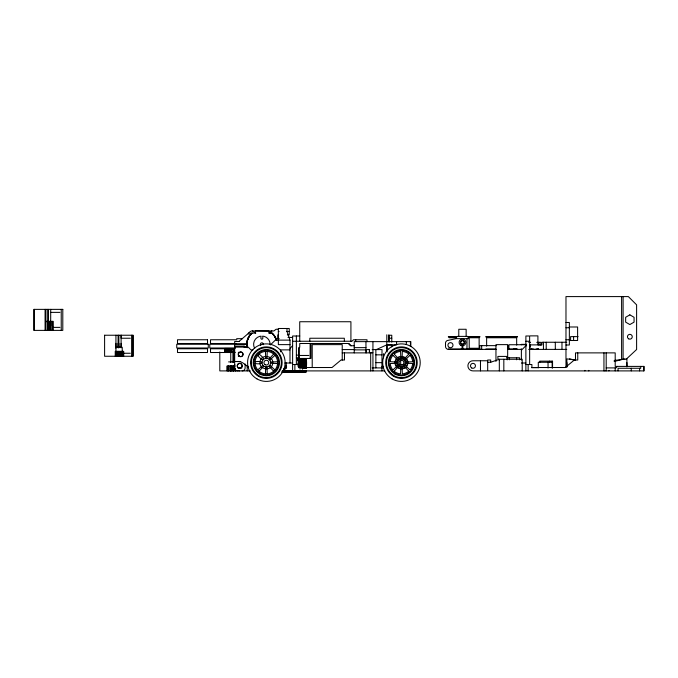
<?xml version="1.0" encoding="UTF-8"?>
<svg xmlns="http://www.w3.org/2000/svg" width="678" height="678" viewBox="0 0 678 678"><rect width="100%" height="100%" fill="white"/><g stroke="black" fill="none" stroke-linecap="round" stroke-linejoin="round"><path stroke-width="1.02" d="M115.93 352.051L115.93 335.237M118.108 347.848L118.108 335.237M118.853 347.848L118.853 335.237M121.108 347.848L121.108 335.237L121.108 338.237L130.312 338.237M131.617 356.255L131.617 335.237M132.82 356.255L132.82 335.237M300.235 368.12L300.235 366.323L299.108 363.942L300.04 362.476L300.007 360.204L298.422 359.323M306.075 368.12C304.744 365.628 308.227 359.755 304.286 359.323M304.93 359.323L306.176 360.399L306.498 368.12L306.075 359.645L297.498 359.34M566.867 366.9L566.867 358.891L575.571 359.84M626.913 366.9L626.913 358.891L614.158 360.467M290.311 372.061L290.472 370.807L289.37 371.002L292.498 370.807L289.37 370.807C289.599 372.341 283.489 372.697 283.658 370.807M303.286 372.078C306.185 369.425 301.532 373.832 302.719 370.205L302.447 372.078L302.549 370.205M291.582 372.061L291.82 370.807M306.329 367.603L306.075 366.323L305.71 367.417L305.71 363.942L305.253 365.679L305.71 367.417L306.464 360.518L305.21 359.323M301.176 359.323L303.744 360.399L302.871 365.027L302.871 360.594L302.719 362.476L300.99 365.679L301.964 367.417L303.685 363.73L303.702 360.204L302.668 359.323M306.125 364.179L306.159 362.476L306.439 367.417M306.041 368.035L306.075 366.323L306.117 368.12M306.346 363.942L306.346 367.417C307.007 362.128 306.202 353.611 304.803 365.679L305.405 368.086M293.981 372.078C295.294 369.832 292.888 372.086 291.701 371.841M296.159 371.002L293.218 370.807L296.159 371.002L293.218 371.002L294.43 371.002M301.964 368.086L300.642 365.679L302.405 362.476C300.413 357.501 309.219 359.332 305.397 363.73L305.388 360.594L304.846 365.027L304.846 360.594L303.464 365.679L304.193 367.417C304.388 365.018 307.159 361.204 304.659 359.382M295.159 372.078L295.701 370.807M305.905 365.679L306.015 360.594L306.49 360.594L306.498 365.027L305.964 359.56L297.803 359.56M304.846 372.061C306.888 369.942 306.778 372.197 304.286 372.078M296.294 372.078L296.922 370.807M306.448 367.603L306.498 366.323M304.778 368.035L304.193 363.942L304.193 367.417L304.846 366.323L305.397 367.603M298.091 370.807L297.388 372.078M306.473 362.433L306.329 363.73L306.142 359.849L306.481 360.391M306.388 370.807L306.058 371.747L305.134 372.061M299.201 370.807L298.422 372.078M298.879 371.841L299.464 370.807L296.828 370.807L296.659 371.841L295.481 371.841M296.142 371.197C295.955 372.044 291.845 372.544 292.489 371.002M306.329 363.73L306.32 360.594L306.075 365.027L306.015 362.476M302.769 368.035L302.871 366.323L301.964 363.942L301.964 367.417L302.871 366.323L303.685 367.603M301.176 372.078L302.159 370.807M299.405 359.323L300.244 360.399L300.235 365.027L299.108 367.417L297.939 365.679L299.108 363.942L299.108 367.417L300.235 366.323L301.286 367.603M302.998 370.807L301.956 372.078M405.919 363.23C406.936 357.509 397.486 356.264 396.986 362.052C395.969 367.773 405.419 369.018 405.919 363.23L413.402 363.544M412.656 363.544L412.614 364.111A11.255 11.255 0 0 1 410.385 369.493L410.012 369.925L405.054 365.34M303.829 372.078L305.007 370.807L303.956 371.841M304.659 372.019L305.498 370.807M300.108 368.035L300.235 366.323M305.82 371.002L304.99 371.002M305.32 372.019L306.007 371.002M303.303 371.841C304.956 372.875 307.524 369.832 305.964 371.841L282.404 371.552L286.463 372.078M306.498 370.807L306.159 370.807M305.939 364.078L305.939 367.281M302.015 372.078L302.193 370.205M246.953 343.127L247.123 346.882M246.97 342.958L247.767 339.331M298.193 364.874C303.261 356.704 296.184 372.4 301.896 362.433L301.896 359.603L302.566 359.56L304.354 360.204L303.685 363.73L304.405 362.433M305.803 367.281L305.803 364.061M305.397 363.73L305.837 360.594C304.659 360.137 303.608 359.467 301.956 359.323M400.817 367.095L400.554 373.841L399.986 373.807A11.255 11.255 0 0 1 394.596 371.578L394.172 371.197M402.088 358.187L402.351 350.696M306.134 371.044L305.998 371.798L306.422 371.197M300.329 372.078C302.295 370.73 300.278 370.654 299.405 372.078M296.735 371.705C299.786 373.019 299.676 370.103 302.252 370.807L301.752 371.841M292.404 371.747L289.37 371.62L292.413 371.705L291.735 371.705M301.896 371.798C302.998 372.222 302.329 369.569 304.405 370.807L304.083 371.705L299.184 371.798M246.911 345.026A15.086 15.086 0 0 1 246.945 343.051L247.792 339.203A15.086 15.086 0 0 1 249.063 336.534M300.032 370.205L299.625 372.078L299.549 370.205M301.752 359.56L302.252 362.433L300.235 365.027L301.244 360.594L300.329 359.323M302.159 360.594L301.286 363.73L301.235 360.399M299.795 362.476C302.168 357.798 298.201 358.738 299.464 362.433L298.295 363.73L299.244 359.696L297.888 359.696M306.092 371.705C306.066 371.841 305.303 371.095 305.863 371.841M305.1 368.086L304.252 365.679L305.1 363.247M247.86 339.068L249.496 335.907M296.659 371.756L293.167 371.552M306.329 371.442L306.125 371.197M304.041 368.086L303.058 365.679C304.956 364.061 303.091 357.535 306.422 360.204M305.668 371.841L305.778 371.197M304.778 371.552L305.778 371.705M247.792 339.203L249.597 335.703L252.004 333.067L249.784 335.5M306.142 359.738L305.668 359.56L306.185 360.103M303.541 368.086L302.168 365.679L303.998 362.433L304.744 362.476L304.846 365.027L304.99 360.399L303.829 359.323M306.117 359.696L306.125 360.204M398.749 366.247L393.638 371.73M404.156 359.043L409.266 353.56M302.049 360.018L300.007 360.204L302.108 360.204M392.893 355.357L392.52 355.789A11.255 11.255 0 0 0 390.291 361.171L390.257 361.738L396.994 362.01M304.659 371.705L306.244 371.552M298.006 363.73C302.693 360.891 295.608 359.874 299.269 359.738M300.218 360.204L302.151 360.399M259.064 371.197L263.649 366.247L262.776 365.383L257.793 369.925L257.42 369.493A11.255 11.255 0 0 1 255.182 364.111L255.182 361.171A11.255 11.255 0 0 1 257.42 355.789L259.496 353.713A11.255 11.255 0 0 1 264.878 351.484L267.818 351.484A11.255 11.255 0 0 1 273.2 353.713L273.632 354.086L269.047 359.043L269.946 359.942L274.904 355.357M290.048 348.331L292.616 345.755M383.689 366.9L382.689 367.9L372.171 367.9M392.367 370.459L397.85 365.34M410.537 354.831L405.054 359.942M525.882 345.755L521.382 350.255L521.382 360.077M617.455 366.4L615.955 367.9L606.2 367.9M300.235 370.807L302.108 371.197M270.319 344.941L275.353 340.127L289.989 340.127L289.989 363.018M305.897 359.823L305.261 359.849C304.998 362.51 307.049 356.026 306.075 365.027L306.075 360.594M626.099 359.315L636.608 349.509L636.608 304.846L628.353 296.591L565.977 296.591L565.977 366.959M408.732 371.197L408.309 371.578A11.255 11.255 0 0 1 402.918 373.807L402.351 373.841L402.088 367.095M303.43 359.696L304.193 359.849C301.744 359.272 302.346 360.272 304.354 360.204L302.617 360.018M304.947 360.204L305.88 360.399M238.978 341.475L251.191 330.966L273.853 330.966L276.107 329.245L278.353 329.245M302.947 360.204L302.871 365.027L302.888 360.018M271.844 330.822L268.971 333.067L268.971 331.025L255.436 330.822L255.436 333.067L252.521 330.881M299.464 370.807L296.888 371.197M299.795 359.645L300.261 359.696M305.659 359.696L304.498 359.798L306.007 359.993M537.086 349.39L538.357 348.653M376.307 349.585L386.816 344.856L396.571 344.856L396.571 341.627M305.473 371.705L306.083 371.239M295.693 371.002L296.167 370.807M487.685 362.264L490.686 362.264L499.322 359.264L522.213 359.264L522.213 370.9M291.811 371.002L292.498 370.807M614.158 361.518L624.285 358.891M287.735 372.061L287.735 370.807L288.616 370.993C285.879 371.773 282.972 370.586 288.616 370.807L288.616 371.798L287.735 371.841M283.658 371.002C286.141 370.815 283.735 372.061 282.37 371.383M300.244 371.002L302.151 371.002M299.998 371.239L302.049 371.383M299.947 371.425L301.973 371.552M396.994 363.281L390.257 363.544L390.291 364.111A11.255 11.255 0 0 0 392.52 369.493L392.893 369.925M405.91 362.01L413.402 361.738M303.702 371.197L304.278 371.408L302.659 371.239L304.617 371.383M462.989 344.365L461.938 344.365M303.117 359.603L304.608 359.645L303.286 359.323M287.735 371.383L288.616 371.578C285.124 371.688 282.955 371.527 288.616 371.383L287.735 371.197L288.616 371.197M400.554 351.441L399.986 351.484A11.255 11.255 0 0 0 394.596 353.713L394.172 354.086L398.749 359.043M289.37 371.451L292.464 371.408L289.37 371.247L290.43 371.552M286.387 371.552L285.506 371.612L286.396 371.705M288.616 371.798L290.413 371.705M290.464 371.002L289.37 371.052L290.455 371.197M288.616 370.993L285.446 371.002L286.37 370.807L285.446 371.044L286.379 371.383L285.472 371.383M294.421 371.197L293.201 371.239L296.1 371.408L295.676 371.197M294.388 371.383L293.184 371.425L294.303 371.705M298.973 371.705L296.803 371.552M299.896 359.849L301.973 359.849M282.438 371.705L284.777 371.705L283.709 371.552M50.714 312.372L59.918 312.372M45.731 321.38L53.274 321.38L53.274 330.389M565.977 322.491L569.359 322.491L569.359 345.009L565.977 345.009M569.359 326.991L577.614 326.991L577.614 340.5L569.359 340.5M52.757 327.381L59.918 327.381M565.977 327.745L569.359 327.745M278.734 328.491L289.243 328.491L289.243 334.873L287.362 334.873M278.353 331.491L279.107 331.491M286.43 331.491L289.243 331.491M255.818 333.067L251.758 333.067L251.089 333.652A15.314 15.314 0 0 0 247.131 340.517L246.631 343.729L234.673 343.729L234.673 341.475L239.546 341.475M530.399 335.873L537.908 335.873L537.908 344.882M299.752 336L292.616 336L292.616 370.9M457.209 336.398L467.718 336.398M448.361 336.627L457.557 336.627M467.523 336.627L479.88 336.627M485.889 336.627L517.416 336.627M578.08 336.627L570.605 336.627L570.605 340.381M448.361 337L456.243 337M468.201 337L479.88 337M485.889 337L517.416 337M287.981 337.441L292.65 337.441M449.107 337.754L456.616 337.754M468.006 337.754L479.134 337.754L479.134 348.263L469.862 348.263M389.147 338.246L391.774 338.246M236.647 338.686L242.546 338.686M275.641 338.686L276.87 338.686M277.514 338.686L279.217 338.686M236.91 339.754L210.519 339.754L210.519 343.5L236.147 343.5M565.977 339.754L569.359 339.754M292.616 341.254L351.992 341.254L353.492 339.754L367.001 339.754L367.001 341.627M525.882 341.254L529.637 341.254M566.766 342.254L541.934 342.254L541.934 344.882L529.925 344.882L529.925 349.39M528.713 342.331L530.586 342.331M536.891 342.331L540.875 342.331L540.875 345.382M236.681 344.255L209.773 344.255L209.773 348.009L235.13 348.009M289.989 344.627L278.353 344.627L278.353 328.491M526.196 344.738L508.932 344.738L508.932 349.39M391.774 345.009L386.74 345.009L386.816 350.331M496.288 345.636L479.795 345.636L479.795 349.39M354.238 345.755L350.492 345.755L348.238 343.5M234.673 346.127L244.266 346.127L244.877 347.102M246.682 347.102L244.055 347.102L244.055 346.127M234.673 347.102L248.182 347.102L250.962 349.882L252.979 349.882M116.692 347.246L122.243 347.246L122.243 351.374M354.238 347.628L365.951 347.628M234.961 348.441L224.74 348.441L224.765 352.196M234.673 348.755L210.519 348.755L210.519 352.509L235.063 352.509M448.361 349.009L479.88 349.009M485.889 349.009L495.618 349.009M507.678 349.009L517.416 349.009M448.361 349.39L496.584 349.39M507.542 349.39L521.314 349.39L521.314 348.704M528.713 349.39L566.766 349.39M342.229 349.585L354.764 349.585M365.951 349.585L369.476 349.585L369.476 352.585L372.934 352.585L372.934 341.627M372.171 349.585L382.011 349.585L381.934 370.9M289.989 349.882L280.607 349.882L280.607 351.848M354.238 349.882L365.951 349.882M386.74 349.882L387.426 349.882M224.74 352.196L234.961 352.196M342.229 352.882L372.934 352.882L372.934 370.9M123.15 353.255L130.312 353.255M375.858 354.84L382.011 354.84M296.371 355.136L298.625 355.136M299.244 355.458L308.829 355.458M296.371 357.764L298.625 357.764M297.744 358.459L310.88 358.459L310.88 343.746M298.778 359.459L305.795 359.459M301.871 359.696L300.1 359.849M298.015 360.018L299.354 359.925M298.057 360.204L299.405 360.103M298.083 360.399L299.464 360.594M300.04 360.594L302.252 360.594M302.719 360.594L304.405 360.594M487.372 360.764L472.964 360.764A5.068 5.068 0 0 0 467.905 365.832A5.068 5.068 0 0 0 472.964 370.9L644.1 370.9L644.1 366.4L615.2 366.4L615.2 352.882L575.495 352.882L575.495 360.018M234.673 361.518L240.682 361.518M255.148 361.738C264.14 360.238 264.14 365.044 255.148 363.544M277.548 361.738L270.802 362.01L270.81 363.23L277.548 363.544M228.588 361.891L234.588 361.891M552.146 362.264L538.29 362.264L538.29 367.671M302.405 362.476L302.168 365.679M305.38 362.433L306.498 362.476L306.481 365.679L305.609 365.679M375.858 362.645L382.011 362.645M284.811 363.018L292.616 363.018M521.382 363.018L525.882 363.018M292.616 364.518L298.625 364.518M399.452 364.518L403.452 364.518M525.882 364.518L531.891 364.518L531.891 367.518L565.291 367.518L574.3 360.018L577.749 360.018L577.749 352.882M304.252 365.679L304.744 360.594M304.803 365.679L305.253 365.679M235.012 366.018L227.147 366.018L227.147 370.9M381.934 366.4L383.434 366.4M531.459 367.671L538.764 367.671M237.851 367.9L241.944 367.9M282.328 370.807L284.701 370.807M250.335 370.9L219.799 370.9L219.799 351.984M282.463 370.9L384.799 370.9M282.336 371.002L284.701 371.002M296.913 371.002L299.456 371.002M304.397 371.002L302.668 371.197M282.345 371.197L284.709 371.197M296.854 371.383L299.168 371.197M303.634 371.383L304.185 371.578L302.532 371.552M281.421 372.061L305.609 372.019M291.803 371.197L292.481 371.197M304.93 371.705L305.439 371.747M287.735 371.705L288.616 371.722L287.735 371.552M283.684 371.383L284.735 371.408L283.667 371.197M291.76 371.552L292.438 371.578L291.786 371.383M283.735 371.705L284.785 371.747M295.6 371.552L296.057 371.578L295.642 371.383M402.351 351.441L402.918 351.484A11.255 11.255 0 0 1 408.309 353.713L408.732 354.086M276.319 340.059L274.675 336.364L272.175 333.322L268.971 333.067L272.081 333.067L272.742 333.652A15.314 15.314 0 0 1 276.709 340.517M304.227 359.899L303.549 359.849L304.32 360.103M295.54 371.705L295.998 371.747M305.261 359.849L305.753 360.018M303.998 371.798L303.549 371.552M303.702 360.204L304.405 360.518L303.752 360.594L303.685 363.73M300.244 360.399L301.244 360.594M569.495 358.891L575.571 360.467M531.221 348.653L532.493 349.39M306.371 360.103L306.448 363.73L306.286 360.594M397.85 359.942L392.367 354.831M248.572 367.145L243.605 363.433A9.585 9.585 0 0 0 237.859 361.518M258.386 370.603L259.496 371.578A11.255 11.255 0 0 0 264.878 373.807L267.818 373.807A11.255 11.255 0 0 0 273.2 371.578L275.276 369.493A11.255 11.255 0 0 0 277.514 364.111L277.514 361.171A11.255 11.255 0 0 0 275.276 355.789L274.31 354.679M271.836 333.067L274.514 336.169M409.266 371.73L404.156 366.247M351.238 345.755L348.984 343.5L299.752 343.5L299.752 347.255L298.625 348.009L298.625 367.518L332.025 367.518L341.034 360.018L344.483 360.018L344.483 352.882M259.064 354.086C266.488 359.382 263.089 362.781 257.793 355.357M274.904 369.925L269.946 365.34L269.09 366.213L273.632 371.197M499.313 360.018L497.881 358.518L497.881 356.416L506.813 356.416L506.813 357.764L519.577 357.764L519.577 359.789M410.012 355.357L410.385 355.789A11.255 11.255 0 0 1 412.614 361.171L412.656 361.738M299.456 365.679L301.286 368.086M298.193 366.484L299.261 368.086M274.76 336.551L276.243 339.822M289.989 340.127L286.989 331.491L286.989 328.491M306.109 365.027L306.244 365.679M400.817 358.187L400.554 350.696M300.04 362.476L300.235 365.027M298.091 360.594L298.295 363.73M246.741 346.475L246.606 344.483L234.673 344.483L234.673 367.9A3 3 0 0 0 237.673 370.9M246.945 343.051L247.131 346.983M300.524 370.205L300.591 372.078M302.676 370.205L302.693 372.078M306.448 363.73L306.439 360.594L306.498 365.027M643.702 366.4L643.702 370.9M640.727 366.4L640.727 368.273L618.056 368.273L618.056 370.9M639.6 368.273L639.6 370.9M631.269 368.273L631.269 370.9M626.913 362.645L626.913 366.484M623.099 296.591L623.099 359.391M621.599 296.591L621.599 359.391M615.2 367.9L615.2 370.9M608.903 370.391L608.903 370.9M606.2 352.882L606.2 370.9M604.996 370.391L604.996 370.9M603.945 352.882L603.945 370.9M588.784 370.391L588.784 370.9M584.885 370.391L584.885 370.9M573.605 336.627L573.605 340.551M566.867 362.645L566.867 367.145M561.969 342.254L561.969 349.39M555.307 342.254L555.307 349.39M552.553 367.976L552.553 361.145L539.79 361.145L539.79 362.264M552.146 361.145L552.146 368.018M549.553 361.145L549.553 362.264M548.044 362.264L548.044 368.018M546.214 342.254L546.214 349.39M543.434 342.254L543.434 349.39M538.993 342.331L538.993 345.356M530.179 344.882L530.179 346.687M529.637 364.518L529.637 336L525.882 336L525.882 370.9M528.137 364.518L528.137 370.9M526.196 345.899L526.196 344.356L521.314 344.356L521.314 344.814M516.661 345.11L516.661 337.754L486.635 337.754L486.635 346.161M516.568 357.764L516.568 359.789M509.441 357.764L509.441 359.789M507.805 345.407L507.805 348.712M507.669 358.637L507.669 344.627L495.957 344.627L495.957 361.442M507.186 357.764L507.186 359.865M503.822 359.264L503.822 370.9M499.322 359.264L499.322 370.9M490.686 362.264L490.686 360.018L487.685 360.018L487.685 370.527M481.677 345.636L481.677 349.39M480.473 360.764L480.473 370.9M469.218 349.39L469.218 338.653L456.082 338.653L447.709 340.441A2.78 2.78 0 0 0 445.505 343.161L445.505 346.382A3 3 0 0 0 448.505 349.39M466.973 338.653L466.973 349.39M466.142 336.398L466.142 329.271L458.786 329.271L458.786 336.398M463.591 349.39L463.591 348.636L462.845 348.636L462.845 344.382M462.091 344.382L462.091 348.636L461.337 348.636L461.337 349.39M410.834 346.56L410.834 341.627L354.238 341.627L354.238 352.882M410.436 341.627L410.436 346.424M406.334 341.627L406.334 344.5M400.698 359.467L400.698 364.518M391.774 342.11L391.774 335.246L389.147 335.246L389.147 342.11M391.774 344.814L391.774 346.958M388.765 334.796L388.765 341.72M387.113 345.009L387.113 351.95M386.816 334.796L386.816 344.856M383.511 353.713L383.511 357.848M375.858 349.585L375.858 367.9M370.68 352.882L370.68 370.9M369.4 349.585L369.4 352.738M366.247 349.585L366.247 352.738M365.951 341.627L365.951 352.882M355.738 339.754L355.738 341.627M350.916 341.254L350.916 321.736L299.727 321.736L299.752 341.5M344.331 341.254L344.331 338.246L309.804 338.246L309.804 341.254M342.229 360.111L342.229 344.627L312.211 344.627L312.211 367.332M310.575 343.746L310.575 358.459M310.126 343.746L310.126 358.459M299.244 347.331L299.244 358.459M299.184 359.603L299.184 361.493M296.371 336L296.371 364.518M294.871 364.518L294.871 370.9M286.235 362.781L286.235 366.959M277.87 334.873L277.87 337.873A17.272 17.272 0 0 1 278.599 340.009M267.251 351.441L266.979 358.187L265.708 358.187L265.445 351.441M267.251 373.841L266.979 367.095L265.708 367.095L265.445 373.841M247.207 365.832L247.207 370.9M245.105 363.959L245.105 367.9A3 3 0 0 1 242.105 370.9M238.427 352.213L238.427 356.416M235.52 368.951L235.52 370.9M235.359 368.951L235.359 370.9M233.944 366.018L233.944 370.9M233.766 348.441L233.766 352.196M233.707 351.984L233.69 362.493M233.63 366.018L233.63 370.9M233.427 348.441L233.435 352.196M233.435 366.018L233.359 370.9M233.046 348.441L233.046 352.196M232.935 351.984L232.935 362.493M232.376 366.018L232.376 370.9M231.715 348.441L231.715 352.196M231.715 366.018L231.715 370.9M231.41 348.441L231.41 352.196M231.291 348.441L231.291 352.196M231.088 366.018L231.088 370.9M230.757 351.984L230.757 362.493M230.791 366.018L230.791 370.9M230.562 366.018L230.562 370.9M230.045 348.441L230.045 352.196M229.952 366.018L229.952 370.9M229.867 348.441L229.867 352.196M229.74 348.441L229.74 352.196M229.596 348.441L229.596 352.196M228.698 366.018L228.706 370.9M228.478 366.018L228.478 370.9M228.249 348.441L228.249 352.196M228.02 348.441L228.02 352.196M227.232 366.018L227.232 370.9M226.91 348.441L226.91 352.196M226.723 348.441L226.723 352.196M225.867 348.441L225.867 352.196M225.723 348.441L225.723 352.196M225.147 348.441L225.147 352.196M225.062 348.441L225.062 352.196M123.693 356.255L123.693 351.374L115.243 351.374L115.243 356.255M122.972 351.374L122.972 356.255M122.803 351.374L122.803 356.255M121.421 351.374L121.421 356.255M121.108 343.348L121.108 347.441M120.913 351.374L120.913 356.255M120.633 351.374L120.633 356.255M119.811 351.374L119.811 356.255M119.125 351.374L119.125 356.255M118.853 343.348L118.853 347.441M118.303 351.374L118.303 356.255M118.108 343.348L118.108 347.441M118.074 351.374L118.074 356.255M118.023 351.374L118.023 356.255M117.523 351.374L117.523 356.255M116.141 351.374L116.141 356.255M115.93 343.348L115.93 348.145M115.963 351.374L115.963 356.255M61.223 309.371L61.223 330.389M52.46 321.38L52.46 330.389M52.282 321.38L52.282 330.389M50.952 321.38L50.952 330.389M50.714 309.371L50.664 325.881M50.358 321.38L50.358 330.389M50.223 321.38L50.223 330.389M49.943 321.38L49.943 330.389M49.316 321.38L49.316 330.389M48.638 321.38L48.638 330.389M48.46 309.371L48.46 321.982M47.714 309.371L47.731 330.389M47.604 321.38L47.604 330.389M47.358 321.38L47.291 330.389M45.909 309.371L45.909 321.982M45.824 321.38L45.731 330.389M45.087 309.371L45.087 330.389M34.197 309.371L34.197 330.389M406.792 364.857A5.78 5.78 0 0 1 406.461 365.535M404.342 367.646A5.78 5.78 0 0 1 403.664 367.985M399.24 367.985A5.78 5.78 0 0 1 397.935 367.23M396.867 366.162A5.78 5.78 0 0 1 396.113 364.857M396.113 360.433A5.78 5.78 0 0 1 396.444 359.755M398.562 357.637A5.78 5.78 0 0 1 399.24 357.306M401.452 356.865A5.78 5.78 0 0 1 402.207 356.916M403.664 357.306A5.78 5.78 0 0 1 404.342 357.637M406.461 359.755A5.78 5.78 0 0 1 406.792 360.433M407.181 361.891A5.78 5.78 0 0 1 407.232 362.645M516.407 348.839A1.873 1.873 0 0 1 513.746 348.839M515.831 348.814A1.5 1.5 0 0 1 514.322 348.814M536.552 348.916A3.526 3.526 0 0 1 533.027 348.916M533.289 349.39A3.526 3.526 0 0 1 531.527 348.916M538.052 348.916A3.526 3.526 0 0 1 536.29 349.39M537.205 342.449A3.526 3.526 0 0 1 538.052 342.805M260.835 345.424A1.5 1.5 0 0 1 260.36 344.382L260.403 343.992A1.5 1.5 0 0 1 262.2 342.865A1.5 1.5 0 0 1 263.327 344.67M254.716 348.467A8.255 8.255 0 0 1 259.708 336.356L261.115 336.169C259.547 340.432 264.183 340.28 262.615 336.169L263.988 336.347A8.255 8.255 0 0 1 270.115 344.314M274.683 336.195A15.086 15.086 0 0 1 276.353 339.754M247.173 347.763A15.086 15.086 0 0 1 250.852 334.017M272.175 333.322A15.086 15.086 0 0 1 276.302 339.949M285.692 365.628A1.873 1.873 0 0 1 283.879 368.773M285.811 366.569A1.5 1.5 0 0 1 285.811 367.349M285.658 367.713A1.5 1.5 0 0 1 285.116 368.256M285.955 365.366A2.254 2.254 0 0 1 283.777 369.137M239.698 370.9A5.068 5.068 0 0 1 238.393 370.73M234.808 367.145A5.068 5.068 0 0 1 234.808 364.518M104.598 335.237L104.598 356.255L133.117 356.255L133.117 335.237L104.598 335.237M302.871 366.323L302.871 368.12L302.871 366.323M304.846 366.323L304.846 368.12L304.846 366.323M260.021 361.815C258.581 369.917 271.971 371.68 272.675 363.476C274.115 355.374 260.725 353.611 260.021 361.815M395.13 361.815C393.681 369.917 407.071 371.68 407.775 363.476C409.224 355.374 395.833 353.611 395.13 361.815M249.707 332.271L248.216 333.966A17.272 17.272 0 0 1 249.707 332.271M629.854 314.855L625.65 317.287L625.65 322.135L629.854 324.567L634.057 322.135L634.057 317.287L629.854 314.855M62.8 309.371L33.9 309.371L33.9 330.389L62.8 330.389L62.8 309.371M207.519 339.754L177.5 339.754L177.5 343.5L207.519 343.5L207.519 339.754M208.273 344.255L176.746 344.255L176.746 348.009L208.273 348.009L208.273 344.255M207.519 348.755L177.5 348.755L177.5 352.509L207.519 352.509L207.519 348.755M294.252 371.841L293.125 371.756L294.252 371.841M290.396 371.841L289.37 371.756L290.396 371.841M392.07 378.892A18.764 18.764 0 0 0 420.216 362.645A18.764 18.764 0 0 0 392.07 346.39A18.764 18.764 0 0 0 392.07 378.892M399.198 366.544A4.5 4.5 0 0 0 405.953 362.645A4.5 4.5 0 0 0 399.198 358.747A4.5 4.5 0 0 0 399.198 366.544M399.613 365.832A3.678 3.678 0 0 0 405.13 362.645A3.678 3.678 0 0 0 399.613 359.459A3.678 3.678 0 0 0 399.613 365.832M393.91 372.468A12.382 12.382 0 0 0 413.733 364.264A12.382 12.382 0 0 0 396.715 351.204A12.382 12.382 0 0 0 393.91 372.468M394.884 374.019A13.136 13.136 0 0 0 414.589 362.645A13.136 13.136 0 0 0 394.884 351.272A13.136 13.136 0 0 0 394.884 374.019M393.571 376.29A15.764 15.764 0 0 0 417.216 362.645A15.764 15.764 0 0 0 393.571 348.992A15.764 15.764 0 0 0 393.571 376.29M390.842 373.256A15.009 15.009 0 0 0 415.953 366.527A15.009 15.009 0 0 0 397.571 348.145A15.009 15.009 0 0 0 390.842 373.256M400.249 364.722A2.398 2.398 0 0 0 403.851 362.645A2.398 2.398 0 0 0 400.249 360.56A2.398 2.398 0 0 0 400.249 364.722M628.659 338.831A2.398 2.398 0 0 0 632.26 336.746A2.398 2.398 0 0 0 628.659 334.669A2.398 2.398 0 0 0 628.659 338.831M471.727 367.976A2.475 2.475 0 0 0 475.447 365.832A2.475 2.475 0 0 0 471.727 363.688A2.475 2.475 0 0 0 471.727 367.976M449.183 347.39A2.551 2.551 0 0 0 453.006 345.187A2.551 2.551 0 0 0 449.183 342.975A2.551 2.551 0 0 0 449.183 347.39M460.777 345.331A3.382 3.382 0 0 0 465.845 342.407A3.382 3.382 0 0 0 460.777 339.483A3.382 3.382 0 0 0 460.777 345.331M461.032 343.839A2.026 2.026 0 0 0 464.422 342.932A2.026 2.026 0 0 0 461.938 340.449A2.026 2.026 0 0 0 461.032 343.839M461.243 343.627A1.729 1.729 0 0 0 464.133 342.856A1.729 1.729 0 0 0 462.023 340.737A1.729 1.729 0 0 0 461.243 343.627M256.962 378.892A18.764 18.764 0 0 0 285.116 362.645A18.764 18.764 0 0 0 256.962 346.39A18.764 18.764 0 0 0 256.962 378.892M255.733 373.256A15.009 15.009 0 0 0 280.845 366.527A15.009 15.009 0 0 0 262.462 348.145A15.009 15.009 0 0 0 255.733 373.256M239.478 356.391A2.398 2.398 0 0 0 243.08 354.314A2.398 2.398 0 0 0 239.478 352.229A2.398 2.398 0 0 0 239.478 356.391M265.149 364.722A2.398 2.398 0 0 0 268.751 362.645A2.398 2.398 0 0 0 265.149 360.56A2.398 2.398 0 0 0 265.149 364.722M238.503 367.917A2.398 2.398 0 0 0 242.105 365.832A2.398 2.398 0 0 0 238.503 363.755A2.398 2.398 0 0 0 238.503 367.917M239.554 356.264A2.254 2.254 0 0 0 242.927 354.314A2.254 2.254 0 0 0 239.554 352.365A2.254 2.254 0 0 0 239.554 356.264M258.81 372.468A12.382 12.382 0 0 0 278.624 364.264A12.382 12.382 0 0 0 261.606 351.204A12.382 12.382 0 0 0 258.81 372.468M259.784 374.019A13.136 13.136 0 0 0 279.48 362.645A13.136 13.136 0 0 0 259.784 351.272A13.136 13.136 0 0 0 259.784 374.019M264.174 366.417A4.356 4.356 0 0 0 270.7 362.645A4.356 4.356 0 0 0 264.174 358.874A4.356 4.356 0 0 0 264.174 366.417M258.471 376.29A15.764 15.764 0 0 0 282.107 362.645A15.764 15.764 0 0 0 258.471 348.992A15.764 15.764 0 0 0 258.471 376.29M238.461 367.976A2.475 2.475 0 0 0 242.182 365.832A2.475 2.475 0 0 0 238.461 363.688A2.475 2.475 0 0 0 238.461 367.976"/></g></svg>
